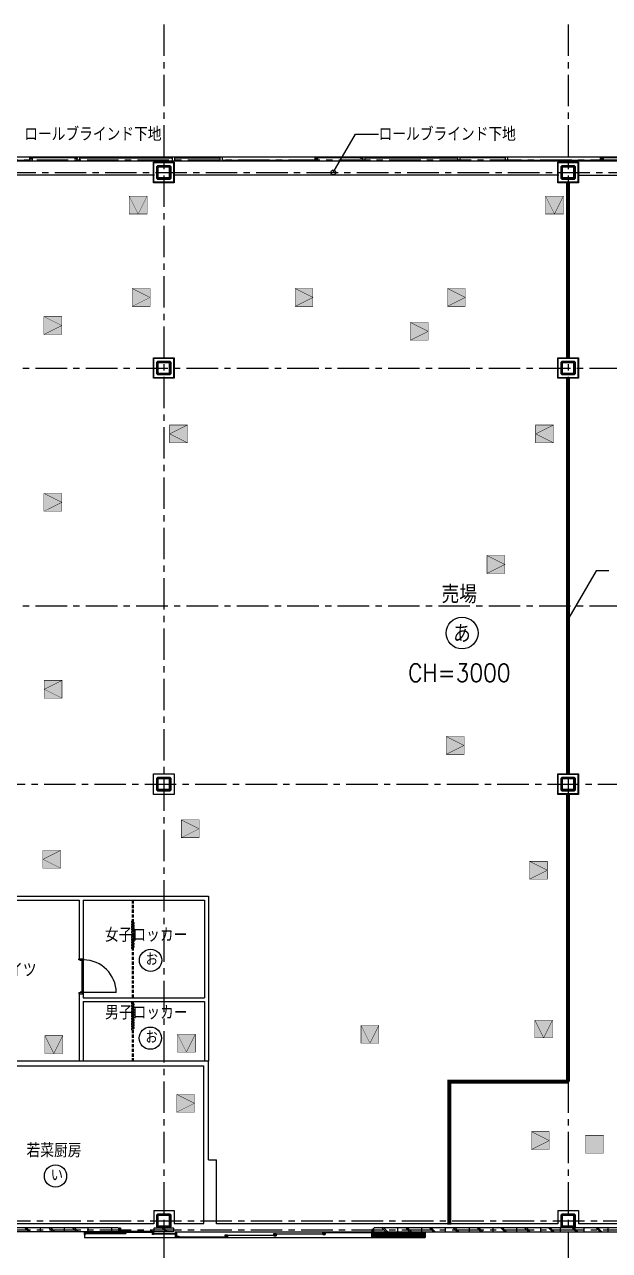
# Model space of a CAD drawing. Extents: x -119186 to 81195, y 1810 to 147180.
# Drawn here: x 28028 to 42782, y 20413 to 51351 of the extents above; entities that cross this region are included whole.
import ezdxf
from ezdxf.enums import TextEntityAlignment as Align

# ---------------------------------------------------------------- set-up
doc = ezdxf.new("R2010")
doc.units = 0
doc.header["$LTSCALE"] = 12.7
doc.header["$MEASUREMENT"] = 0
for name, pattern in [('CENTER', [2, 1.25, -0.25, 0.25, -0.25]), ('HIDDEN2', [0.1875, 0.125, -0.0625]), ('VW-01 短破線', [0.166624, 0.083312, -0.083312])]:
    doc.linetypes.add(name, pattern=pattern)
doc.layers.add('15面積表', color=10, linetype='CONTINUOUS', lineweight=5)
doc.layers.add('A_天井点検口-1', color=5, linetype='CONTINUOUS', true_color=0x0000ff)
doc.layers.add('A_天井点検口-2', color=1, linetype='CONTINUOUS', true_color=0xff0000)
for name, color, linetype in [('A_建築（下図）', 8, 'CONTINUOUS'), ('A_建築（什器）', 8, 'CONTINUOUS'), ('A_建築（建具）', 2, 'CONTINUOUS'), ('A_建築（新設・仕上げ）', 2, 'CONTINUOUS'), ('A_記述', 3, 'CONTINUOUS'), ('A_通り芯', 8, 'CENTER')]:
    doc.layers.add(name, color=color, linetype=linetype)
doc.styles.add('Standard-A', font='romans.shx', dxfattribs={"bigfont": 'extfont2.shx'})

msp = doc.modelspace()

# ---------------------------------------------------------------- hatches: boundary and pattern name
at = {"layer": 'A_天井点検口-1', "true_color": 0xffffff}
h = msp.add_hatch(color=7, dxfattribs=at)
h.dxf.hatch_style = 1
h.paths.add_polyline_path([(37757.1, 43833.2), (37757.1, 43383.2), (38207.1, 43383.2), (38207.1, 43833.2)])
h = msp.add_hatch(color=7, dxfattribs=at)
h.dxf.hatch_style = 1
h.paths.add_polyline_path([(39693.8, 37948.9), (39693.8, 37498.9), (40143.8, 37498.9), (40143.8, 37948.9)])
h = msp.add_hatch(color=7, dxfattribs=at)
h.dxf.hatch_style = 1
h.paths.add_polyline_path([(38664.5, 33384.2), (38664.5, 32934.2), (39114.5, 32934.2), (39114.5, 33384.2)])
h = msp.add_hatch(color=7, dxfattribs=at)
h.dxf.hatch_style = 1
h.paths.add_polyline_path([(31983.1, 31279.9), (31983.1, 30829.9), (32433.1, 30829.9), (32433.1, 31279.9)])
h = msp.add_hatch(color=7, dxfattribs=at)
h.dxf.hatch_style = 1
h.paths.add_polyline_path([(40765.9, 30233.1), (40765.9, 29783.1), (41215.9, 29783.1), (41215.9, 30233.1)])
h = msp.add_hatch(color=7, dxfattribs=at)
h.dxf.hatch_style = 1
h.paths.add_polyline_path([(31862.4, 24352.3), (31862.4, 23902.3), (32312.4, 23902.3), (32312.4, 24352.3)])
h = msp.add_hatch(color=7, dxfattribs=at)
h.dxf.hatch_style = 1
h.paths.add_polyline_path([(40814.3, 23410.6), (40814.3, 22960.6), (41264.3, 22960.6), (41264.3, 23410.6)])
at = {"layer": 'A_天井点検口-2', "true_color": 0xffffff}
h = msp.add_hatch(color=7, dxfattribs=at)
h.dxf.hatch_style = 1
h.paths.add_polyline_path([(31119.4, 47019.9), (30669.4, 47019.9), (30669.4, 46569.9), (31119.4, 46569.9)])
h = msp.add_hatch(color=7, dxfattribs=at)
h.dxf.hatch_style = 1
h.paths.add_polyline_path([(41620.1, 47019.9), (41170.1, 47019.9), (41170.1, 46569.9), (41620.1, 46569.9)])
h = msp.add_hatch(color=7, dxfattribs=at)
h.dxf.hatch_style = 1
h.paths.add_polyline_path([(30746.4, 44689), (30746.4, 44239), (31196.4, 44239), (31196.4, 44689)])
h = msp.add_hatch(color=7, dxfattribs=at)
h.dxf.hatch_style = 1
h.paths.add_polyline_path([(34853.5, 44689), (34853.5, 44239), (35303.5, 44239), (35303.5, 44689)])
h = msp.add_hatch(color=7, dxfattribs=at)
h.dxf.hatch_style = 1
h.paths.add_polyline_path([(38695.2, 44689), (38695.2, 44239), (39145.2, 44239), (39145.2, 44689)])
h = msp.add_hatch(color=7, dxfattribs=at)
h.dxf.hatch_style = 1
h.paths.add_polyline_path([(28517.5, 43979.1), (28517.5, 43529.1), (28967.5, 43529.1), (28967.5, 43979.1)])
h = msp.add_hatch(color=7, dxfattribs=at)
h.dxf.hatch_style = 1
h.paths.add_polyline_path([(32138.8, 40794.3), (32138.8, 41244.3), (31688.8, 41244.3), (31688.8, 40794.3)])
h = msp.add_hatch(color=7, dxfattribs=at)
h.dxf.hatch_style = 1
h.paths.add_polyline_path([(41371, 40794.3), (41371, 41244.3), (40921, 41244.3), (40921, 40794.3)])
h = msp.add_hatch(color=7, dxfattribs=at)
h.dxf.hatch_style = 1
h.paths.add_polyline_path([(28517.5, 39518.4), (28517.5, 39068.4), (28967.5, 39068.4), (28967.5, 39518.4)])
h = msp.add_hatch(color=7, dxfattribs=at)
h.dxf.hatch_style = 1
h.paths.add_polyline_path([(28974.2, 34350.3), (28974.2, 34800.3), (28524.2, 34800.3), (28524.2, 34350.3)])
h = msp.add_hatch(color=7, dxfattribs=at)
h.dxf.hatch_style = 1
h.paths.add_polyline_path([(28941.2, 30060), (28941.2, 30510), (28491.2, 30510), (28491.2, 30060)])
h = msp.add_hatch(color=7, dxfattribs=at)
h.dxf.hatch_style = 1
h.paths.add_polyline_path([(36966, 26092.1), (36516, 26092.1), (36516, 25642.1), (36966, 25642.1)])
h = msp.add_hatch(color=7, dxfattribs=at)
h.dxf.hatch_style = 1
h.paths.add_polyline_path([(41347.6, 26226.8), (40897.6, 26226.8), (40897.6, 25776.8), (41347.6, 25776.8)])
h = msp.add_hatch(color=7, dxfattribs=at)
h.dxf.hatch_style = 1
h.paths.add_polyline_path([(28992.7, 25834.3), (28542.7, 25834.3), (28542.7, 25384.3), (28992.7, 25384.3)])
h = msp.add_hatch(color=7, dxfattribs=at)
h.dxf.hatch_style = 1
h.paths.add_polyline_path([(32336, 25868.4), (31886, 25868.4), (31886, 25418.4), (32336, 25418.4)])
h = msp.add_hatch(color=7, dxfattribs=at)
h.dxf.hatch_style = 1
h.paths.add_polyline_path([(42629.5, 22869), (42629.5, 23319), (42179.5, 23319), (42179.5, 22869)])

# ---------------------------------------------------------------- linework, layer by layer
at = {"layer": '15面積表', "color": 170, "linetype": 'VW-01 短破線', "lineweight": 50, "ltscale": 200, "transparency": 33554687, "const_width": 100}
for points in [[(41739.6, 47357.6), (41739.6, 42934.6)], [(41739.6, 42422.6), (41739.6, 32434.6)], [(41739.1, 31922.6), (41739.1, 24674.1)], [(41739.6, 24674.1), (38739.6, 24674.1), (38739.6, 21067.6)]]:
    msp.add_lwpolyline(points, dxfattribs=at)
at = {"layer": 'A_天井点検口-1', "const_width": 10}
for points in [[(37757.1, 43383.2), (37757.1, 43833.2), (38207.1, 43833.2), (38207.1, 43383.2)], [(39693.8, 37498.9), (39693.8, 37948.9), (40143.8, 37948.9), (40143.8, 37498.9)], [(38664.5, 32934.2), (38664.5, 33384.2), (39114.5, 33384.2), (39114.5, 32934.2)], [(31983.1, 30829.9), (31983.1, 31279.9), (32433.1, 31279.9), (32433.1, 30829.9)], [(40765.9, 29783.1), (40765.9, 30233.1), (41215.9, 30233.1), (41215.9, 29783.1)], [(31862.4, 23902.3), (31862.4, 24352.3), (32312.4, 24352.3), (32312.4, 23902.3)], [(40814.3, 22960.6), (40814.3, 23410.6), (41264.3, 23410.6), (41264.3, 22960.6)]]:
    msp.add_lwpolyline(points, close=True, dxfattribs=at)
for points in [[(37757.1, 43383.2), (38207.1, 43608.2), (37757.1, 43833.2)], [(39693.8, 37498.9), (40143.8, 37723.9), (39693.8, 37948.9)], [(38664.5, 32934.2), (39114.5, 33159.2), (38664.5, 33384.2)], [(31983.1, 30829.9), (32433.1, 31054.9), (31983.1, 31279.9)], [(40765.9, 29783.1), (41215.9, 30008.1), (40765.9, 30233.1)], [(31862.4, 23902.3), (32312.4, 24127.3), (31862.4, 24352.3)], [(40814.3, 22960.6), (41264.3, 23185.6), (40814.3, 23410.6)]]:
    msp.add_lwpolyline(points, dxfattribs=at)
at = {"layer": 'A_天井点検口-2', "const_width": 10}
for points in [[(30669.4, 47019.9), (31119.4, 47019.9), (31119.4, 46569.9), (30669.4, 46569.9)], [(41170.1, 47019.9), (41620.1, 47019.9), (41620.1, 46569.9), (41170.1, 46569.9)], [(30746.4, 44239), (30746.4, 44689), (31196.4, 44689), (31196.4, 44239)], [(34853.5, 44239), (34853.5, 44689), (35303.5, 44689), (35303.5, 44239)], [(38695.2, 44239), (38695.2, 44689), (39145.2, 44689), (39145.2, 44239)], [(28517.5, 43529.1), (28517.5, 43979.1), (28967.5, 43979.1), (28967.5, 43529.1)], [(32138.8, 41244.3), (32138.8, 40794.3), (31688.8, 40794.3), (31688.8, 41244.3)], [(41371, 41244.3), (41371, 40794.3), (40921, 40794.3), (40921, 41244.3)], [(28517.5, 39068.4), (28517.5, 39518.4), (28967.5, 39518.4), (28967.5, 39068.4)], [(28974.2, 34800.3), (28974.2, 34350.3), (28524.2, 34350.3), (28524.2, 34800.3)], [(28941.2, 30510), (28941.2, 30060), (28491.2, 30060), (28491.2, 30510)], [(36516, 26092.1), (36966, 26092.1), (36966, 25642.1), (36516, 25642.1)], [(40897.6, 26226.8), (41347.6, 26226.8), (41347.6, 25776.8), (40897.6, 25776.8)], [(28542.7, 25834.3), (28992.7, 25834.3), (28992.7, 25384.3), (28542.7, 25384.3)], [(31886, 25868.4), (32336, 25868.4), (32336, 25418.4), (31886, 25418.4)], [(42629.5, 23319), (42629.5, 22869), (42179.5, 22869), (42179.5, 23319)]]:
    msp.add_lwpolyline(points, close=True, dxfattribs=at)
for points in [[(30669.4, 47019.9), (30894.4, 46569.9), (31119.4, 47019.9)], [(41170.1, 47019.9), (41395.1, 46569.9), (41620.1, 47019.9)], [(30746.4, 44239), (31196.4, 44464), (30746.4, 44689)], [(34853.5, 44239), (35303.5, 44464), (34853.5, 44689)], [(38695.2, 44239), (39145.2, 44464), (38695.2, 44689)], [(28517.5, 43529.1), (28967.5, 43754.1), (28517.5, 43979.1)], [(32138.8, 41244.3), (31688.8, 41019.3), (32138.8, 40794.3)], [(41371, 41244.3), (40921, 41019.3), (41371, 40794.3)], [(28517.5, 39068.4), (28967.5, 39293.4), (28517.5, 39518.4)], [(28974.2, 34800.3), (28524.2, 34575.3), (28974.2, 34350.3)], [(28941.2, 30510), (28491.2, 30285), (28941.2, 30060)], [(36516, 26092.1), (36741, 25642.1), (36966, 26092.1)], [(40897.6, 26226.8), (41122.6, 25776.8), (41347.6, 26226.8)], [(28542.7, 25834.3), (28767.7, 25384.3), (28992.7, 25834.3)], [(31886, 25868.4), (32111, 25418.4), (32336, 25868.4)]]:
    msp.add_lwpolyline(points, dxfattribs=at)
at = {"layer": 'A_建築（下図）', "color": 8, "linetype": 'Continuous'}
for p, q in [((59689.6, 48002.6), (11519.6, 48002.6)), ((28159.6, 47972.6), (28159.6, 48002.6)), ((28219.6, 48002.6), (28159.6, 48002.6)), ((28219.6, 47972.6), (28159.6, 47972.6)), ((28219.6, 47962.6), (28159.6, 47962.6)), ((28159.6, 47902.6), (28159.6, 47962.6)), ((28219.6, 47972.6), (28219.6, 48002.6)), ((28219.6, 47972.6), (28219.6, 48002.6)), ((28219.6, 48002.6), (28219.6, 47972.6)), ((29299.6, 47987.6), (28219.6, 47987.6)), ((28219.6, 47902.6), (28219.6, 47962.6)), ((28219.6, 47902.6), (28219.6, 47962.6)), ((28219.6, 47962.6), (28219.6, 47902.6)), ((29299.6, 47972.6), (29299.6, 48002.6)), ((29359.6, 48002.6), (29299.6, 48002.6)), ((29359.6, 47972.6), (29299.6, 47972.6)), ((29419.6, 48002.6), (29359.6, 48002.6)), ((29359.6, 47902.6), (29359.6, 48002.6)), ((29359.6, 47972.6), (29359.6, 48002.6)), ((29359.6, 47972.6), (29359.6, 48002.6)), ((29359.6, 48002.6), (29359.6, 47972.6)), ((29419.6, 47902.6), (29419.6, 48002.6)), ((29419.6, 47902.6), (29419.6, 48002.6)), ((29419.6, 47982.6), (31759.6, 47982.6)), ((31819.6, 48002.6), (31759.6, 48002.6)), ((31759.6, 47902.6), (31759.6, 48002.6)), ((31819.6, 47902.6), (31819.6, 48002.6)), ((31819.6, 47902.6), (31819.6, 48002.6)), ((31819.6, 47982.6), (32959.6, 47982.6)), ((33019.6, 48002.6), (32959.6, 48002.6)), ((32959.6, 47902.6), (32959.6, 48002.6)), ((33019.6, 47902.6), (33019.6, 48002.6)), ((33019.6, 47902.6), (33019.6, 48002.6)), ((35359.6, 47972.6), (35359.6, 48002.6)), ((35419.6, 48002.6), (35359.6, 48002.6)), ((35419.6, 47972.6), (35359.6, 47972.6)), ((35419.6, 47962.6), (35359.6, 47962.6)), ((35359.6, 47902.6), (35359.6, 47962.6)), ((35419.6, 47972.6), (35419.6, 48002.6)), ((35419.6, 47972.6), (35419.6, 48002.6)), ((35419.6, 48002.6), (35419.6, 47972.6)), ((36499.6, 47987.6), (35419.6, 47987.6)), ((35419.6, 47902.6), (35419.6, 47962.6)), ((35419.6, 47902.6), (35419.6, 47962.6)), ((35419.6, 47962.6), (35419.6, 47902.6)), ((36499.6, 47972.6), (36499.6, 48002.6)), ((36559.6, 48002.6), (36499.6, 48002.6)), ((36559.6, 47972.6), (36499.6, 47972.6)), ((36619.6, 48002.6), (36559.6, 48002.6)), ((36559.6, 47902.6), (36559.6, 48002.6)), ((36559.6, 47972.6), (36559.6, 48002.6)), ((36559.6, 47972.6), (36559.6, 48002.6)), ((36559.6, 48002.6), (36559.6, 47972.6)), ((36619.6, 47902.6), (36619.6, 48002.6)), ((36619.6, 47902.6), (36619.6, 48002.6)), ((36619.6, 47982.6), (38959.6, 47982.6)), ((39019.6, 48002.6), (38959.6, 48002.6)), ((38959.6, 47902.6), (38959.6, 48002.6)), ((39019.6, 47902.6), (39019.6, 48002.6)), ((39019.6, 47902.6), (39019.6, 48002.6)), ((40159.6, 47982.6), (39019.6, 47982.6)), ((40219.6, 48002.6), (40159.6, 48002.6)), ((40159.6, 47902.6), (40159.6, 48002.6)), ((40219.6, 47902.6), (40219.6, 48002.6)), ((40219.6, 47902.6), (40219.6, 48002.6)), ((42559.6, 47972.6), (42559.6, 48002.6)), ((42619.6, 48002.6), (42559.6, 48002.6)), ((42619.6, 47972.6), (42559.6, 47972.6)), ((42619.6, 47962.6), (42559.6, 47962.6)), ((42559.6, 47902.6), (42559.6, 47962.6)), ((42619.6, 47972.6), (42619.6, 48002.6)), ((42619.6, 47972.6), (42619.6, 48002.6)), ((42619.6, 48002.6), (42619.6, 47972.6)), ((43699.6, 47987.6), (42619.6, 47987.6)), ((42619.6, 47902.6), (42619.6, 47962.6)), ((42619.6, 47902.6), (42619.6, 47962.6)), ((42619.6, 47962.6), (42619.6, 47902.6)), ((59689.6, 47902.6), (24619.6, 47902.6)), ((28159.6, 47922.6), (25819.6, 47922.6)), ((28219.6, 47902.6), (28159.6, 47902.6)), ((29419.6, 47902.6), (29359.6, 47902.6)), ((31389.6, 47750.6), (31406.6, 47767.6)), ((31389.6, 47484.6), (31389.6, 47750.6)), ((31401.6, 47750.6), (31406.6, 47755.6)), ((31401.6, 47484.6), (31401.6, 47750.6)), ((31406.6, 47767.6), (31672.6, 47767.6)), ((31406.6, 47755.6), (31672.6, 47755.6)), ((31672.6, 47767.6), (31689.6, 47750.6)), ((31672.6, 47755.6), (31677.6, 47750.6)), ((31677.6, 47750.6), (31677.6, 47484.6)), ((31689.6, 47750.6), (31689.6, 47484.6)), ((31819.6, 47902.6), (31759.6, 47902.6)), ((33019.6, 47902.6), (32959.6, 47902.6)), ((35359.6, 47922.6), (33019.6, 47922.6)), ((35419.6, 47902.6), (35359.6, 47902.6)), ((36619.6, 47902.6), (36559.6, 47902.6)), ((39019.6, 47902.6), (38959.6, 47902.6)), ((40219.6, 47902.6), (40159.6, 47902.6)), ((42559.6, 47922.6), (40219.6, 47922.6)), ((41589.6, 47750.6), (41606.6, 47767.6)), ((41589.6, 47484.6), (41589.6, 47750.6)), ((41601.6, 47750.6), (41606.6, 47755.6)), ((41601.6, 47484.6), (41601.6, 47750.6)), ((41606.6, 47767.6), (41872.6, 47767.6)), ((41606.6, 47755.6), (41872.6, 47755.6)), ((41872.6, 47767.6), (41889.6, 47750.6)), ((41872.6, 47755.6), (41877.6, 47750.6)), ((41877.6, 47750.6), (41877.6, 47484.6)), ((41889.6, 47750.6), (41889.6, 47484.6)), ((42619.6, 47902.6), (42559.6, 47902.6)), ((31304.6, 47552.6), (24844.6, 47552.6)), ((31406.6, 47467.6), (31389.6, 47484.6)), ((31406.6, 47479.6), (31401.6, 47484.6)), ((31672.6, 47479.6), (31406.6, 47479.6)), ((31672.6, 47467.6), (31406.6, 47467.6)), ((31689.6, 47484.6), (31672.6, 47467.6)), ((31677.6, 47484.6), (31672.6, 47479.6)), ((31672.6, 47479.6), (31672.6, 47479.6)), ((31672.6, 47467.6), (31672.6, 47467.6)), ((41504.6, 47552.6), (31774.6, 47552.6)), ((41606.6, 47467.6), (41589.6, 47484.6)), ((41606.6, 47479.6), (41601.6, 47484.6)), ((41872.6, 47479.6), (41606.6, 47479.6)), ((41872.6, 47467.6), (41606.6, 47467.6)), ((41889.6, 47484.6), (41872.6, 47467.6)), ((41877.6, 47484.6), (41872.6, 47479.6)), ((41872.6, 47479.6), (41872.6, 47479.6)), ((41872.6, 47467.6), (41872.6, 47467.6)), ((41974.6, 47552.6), (49204.6, 47552.6)), ((30391.6, 20982.6), (22725.1, 20982.6)), ((30391.6, 20882.6), (22747.6, 20882.6)), ((30391.6, 20882.6), (25674.8, 20882.6)), ((28037.2, 20982.6), (28137.2, 20882.6)), ((28081.5, 20982.6), (28181.5, 20882.6)), ((28424.8, 20982.6), (28424.8, 20882.6)), ((28645.2, 20982.6), (28745.2, 20882.6)), ((28689.5, 20982.6), (28789.5, 20882.6)), ((29024.8, 20982.6), (29024.8, 20882.6)), ((29241.2, 20982.6), (29341.2, 20882.6)), ((29285.5, 20982.6), (29385.5, 20882.6)), ((29539.6, 20812.6), (29539.6, 20882.6)), ((29539.6, 20812.6), (29564.6, 20812.6)), ((29539.6, 20812.6), (29539.6, 20742.6)), ((29539.6, 20742.6), (31859.6, 20742.6)), ((29564.6, 20812.6), (29564.6, 20882.6)), ((29564.6, 20868.6), (30579.6, 20868.6)), ((29564.6, 20838.6), (30579.6, 20838.6)), ((29624.8, 20982.6), (29624.8, 20882.6)), ((30224.8, 20982.6), (30224.8, 20882.6)), ((30391.6, 20982.6), (30399.6, 20974.6)), ((30399.6, 20890.6), (30391.6, 20882.6)), ((30399.6, 20974.6), (30399.6, 20890.6)), ((30414.6, 20982.6), (30449.6, 20982.6)), ((30414.6, 20982.6), (30414.6, 20873.6)), ((30414.6, 20873.6), (30449.6, 20873.6)), ((30449.6, 20982.6), (30449.6, 20873.6)), ((30449.6, 20903.6), (31254.6, 20903.6)), ((30449.6, 20873.6), (31254.6, 20873.6)), ((30579.6, 20868.6), (30579.6, 20838.6)), ((31254.6, 20812.6), (31254.6, 20882.6)), ((31289.6, 20882.6), (31254.6, 20882.6)), ((31289.6, 20812.6), (31254.6, 20812.6)), ((31289.6, 20812.6), (31289.6, 20882.6)), ((31824.6, 20830.6), (31289.6, 20830.6)), ((31824.6, 20822.6), (31289.6, 20822.6)), ((31299.6, 20974.6), (31307.6, 20982.6)), ((31299.6, 20890.6), (31299.6, 20974.6)), ((31307.6, 20882.6), (31299.6, 20890.6)), ((31307.6, 20982.6), (31781.6, 20982.6)), ((31781.6, 20882.6), (31307.6, 20882.6)), ((31492.5, 20982.6), (31592.5, 20882.6)), ((31536.8, 20982.6), (31636.8, 20882.6)), ((31789.6, 20974.6), (31781.6, 20982.6)), ((31789.6, 20890.6), (31781.6, 20882.6)), ((31789.6, 20974.6), (31789.6, 20890.6)), ((31824.6, 20882.6), (31824.6, 20742.6)), ((31824.6, 20882.6), (31859.6, 20882.6)), ((31859.6, 20882.6), (36789.6, 20882.6)), ((31859.6, 20882.6), (31859.6, 20742.6)), ((31859.6, 20745.1), (31859.6, 20775.1)), ((31859.6, 20775.1), (31919.6, 20775.1)), ((31859.6, 20745.1), (31919.6, 20745.1)), ((31859.6, 20742.6), (38134.6, 20742.6)), ((31919.6, 20775.1), (31919.6, 20745.1)), ((31919.6, 20760.1), (33089.6, 20760.1)), ((33089.6, 20780.1), (33089.6, 20810.1)), ((33089.6, 20810.1), (33149.6, 20810.1)), ((33089.6, 20780.1), (33149.6, 20780.1)), ((33089.6, 20775.1), (33089.6, 20745.1)), ((33089.6, 20775.1), (33149.6, 20775.1)), ((33089.6, 20745.1), (33149.6, 20745.1)), ((33149.6, 20810.1), (33149.6, 20780.1)), ((33149.6, 20795.1), (34319.6, 20795.1)), ((33149.6, 20775.1), (33149.6, 20745.1)), ((34319.6, 20815.1), (34319.6, 20845.1)), ((34319.6, 20845.1), (34379.6, 20845.1)), ((34319.6, 20815.1), (34379.6, 20815.1)), ((34319.6, 20810.1), (34319.6, 20780.1)), ((34319.6, 20810.1), (34379.6, 20810.1)), ((34319.6, 20780.1), (34379.6, 20780.1)), ((34379.6, 20845.1), (34379.6, 20815.1)), ((34379.6, 20830.1), (35549.6, 20830.1)), ((34379.6, 20810.1), (34379.6, 20780.1)), ((35549.6, 20850.1), (35549.6, 20880.1)), ((35549.6, 20880.1), (35609.6, 20880.1)), ((35549.6, 20850.1), (35609.6, 20850.1)), ((35549.6, 20845.1), (35549.6, 20815.1)), ((35549.6, 20845.1), (35609.6, 20845.1)), ((35549.6, 20815.1), (35609.6, 20815.1)), ((35609.6, 20880.1), (35609.6, 20850.1)), ((35609.6, 20865.1), (36789.6, 20865.1)), ((35609.6, 20845.1), (35609.6, 20815.1)), ((36789.6, 20942.6), (36789.6, 20882.6)), ((36824.6, 20942.6), (36789.6, 20942.6)), ((36824.6, 20882.6), (36789.6, 20882.6)), ((36789.6, 20850.1), (36789.6, 20880.1)), ((36789.6, 20880.1), (36849.6, 20880.1)), ((36789.6, 20850.1), (36849.6, 20850.1)), ((36824.6, 20942.6), (36824.6, 20882.6)), ((36839.6, 20974.6), (36847.6, 20982.6)), ((36839.6, 20890.6), (36839.6, 20974.6)), ((36839.6, 20890.6), (36847.6, 20882.6)), ((59739.6, 20982.6), (36847.6, 20982.6)), ((36847.6, 20882.6), (59739.6, 20882.6)), ((36849.6, 20880.1), (36849.6, 20850.1)), ((37044.4, 20982.6), (37144.4, 20882.6)), ((37088.7, 20982.6), (37188.7, 20882.6)), ((37439.6, 20982.6), (37439.6, 20882.6)), ((37641.9, 20982.6), (37741.9, 20882.6)), ((37686.2, 20982.6), (37786.2, 20882.6)), ((38039.6, 20982.6), (38039.6, 20882.6)), ((38104.6, 20882.6), (38104.6, 20742.6)), ((38104.6, 20742.6), (38134.6, 20742.6)), ((38134.6, 20882.6), (38134.6, 20742.6)), ((38241.9, 20982.6), (38341.9, 20882.6)), ((38286.2, 20982.6), (38386.2, 20882.6)), ((38639.6, 20982.6), (38639.6, 20882.6)), ((38841.9, 20982.6), (38941.9, 20882.6)), ((38886.2, 20982.6), (38986.2, 20882.6)), ((39239.6, 20982.6), (39239.6, 20882.6)), ((39441.9, 20982.6), (39541.9, 20882.6)), ((39486.2, 20982.6), (39586.2, 20882.6)), ((39839.6, 20982.6), (39839.6, 20882.6)), ((40041.9, 20982.6), (40141.9, 20882.6)), ((40086.2, 20982.6), (40186.2, 20882.6)), ((40439.6, 20982.6), (40439.6, 20882.6)), ((40641.9, 20982.6), (40741.9, 20882.6)), ((40686.2, 20982.6), (40786.2, 20882.6)), ((41039.6, 20982.6), (41039.6, 20882.6)), ((41241.9, 20982.6), (41341.9, 20882.6)), ((41286.2, 20982.6), (41386.2, 20882.6)), ((41539.6, 20982.6), (41539.6, 20882.6)), ((41841.9, 20982.6), (41941.9, 20882.6)), ((41886.2, 20982.6), (41986.2, 20882.6)), ((42139.6, 20982.6), (42139.6, 20882.6)), ((42446.3, 20982.1), (42546.3, 20882.1)), ((42490.7, 20982.1), (42590.7, 20882.1)), ((42739.6, 20982.6), (42739.6, 20882.6))]:
    msp.add_line(p, q, dxfattribs=at)
at = {"layer": 'A_建築（下図）', "color": 8}
for p, q in [((31364.6, 47767.6), (31389.6, 47792.6)), ((31364.6, 47467.6), (31364.6, 47767.6)), ((31389.6, 47792.6), (31689.6, 47792.6)), ((31389.6, 47792.6), (31389.6, 47792.6)), ((31689.6, 47792.6), (31714.6, 47767.6)), ((31714.6, 47767.6), (31714.6, 47467.6)), ((41564.6, 47767.6), (41589.6, 47792.6)), ((41564.6, 47467.6), (41564.6, 47767.6)), ((41589.6, 47792.6), (41889.6, 47792.6)), ((41589.6, 47792.6), (41589.6, 47792.6)), ((41889.6, 47792.6), (41914.6, 47767.6)), ((41914.6, 47767.6), (41914.6, 47467.6)), ((31389.6, 47442.6), (31364.6, 47467.6)), ((31689.6, 47442.6), (31389.6, 47442.6)), ((31714.6, 47467.6), (31689.6, 47442.6)), ((41589.6, 47442.6), (41564.6, 47467.6)), ((41889.6, 47442.6), (41589.6, 47442.6)), ((41914.6, 47467.6), (41889.6, 47442.6)), ((36789.6, 20815.1), (36789.6, 20845.1)), ((36789.6, 20845.1), (38089.6, 20845.1)), ((36789.6, 20815.1), (38089.6, 20815.1)), ((36789.6, 20780.1), (36789.6, 20810.1)), ((36789.6, 20810.1), (38089.6, 20810.1)), ((36789.6, 20780.1), (38089.6, 20780.1)), ((36789.6, 20745.1), (36789.6, 20775.1)), ((36789.6, 20775.1), (38089.6, 20775.1)), ((36789.6, 20745.1), (38089.6, 20745.1)), ((36849.6, 20880.1), (38089.6, 20880.1)), ((36849.6, 20850.1), (38089.6, 20850.1)), ((38089.6, 20850.1), (38089.6, 20880.1)), ((38089.6, 20815.1), (38089.6, 20845.1)), ((38089.6, 20780.1), (38089.6, 20810.1)), ((38089.6, 20745.1), (38089.6, 20775.1))]:
    msp.add_line(p, q, dxfattribs=at)
at = {"layer": 'A_建築（下図）', "color": 8, "flags": 128}
for points in [[(31389.6, 42857.6), (31689.6, 42857.6), (31714.6, 42832.6), (31714.6, 42532.6), (31689.6, 42507.6), (31389.6, 42507.6), (31364.6, 42532.6), (31364.6, 42832.6), (31389.6, 42857.6)], [(41589.6, 42857.6), (41889.6, 42857.6), (41914.6, 42832.6), (41914.6, 42532.6), (41889.6, 42507.6), (41589.6, 42507.6), (41564.6, 42532.6), (41564.6, 42832.6), (41589.6, 42857.6)], [(31389.6, 32357.6), (31689.6, 32357.6), (31714.6, 32332.6), (31714.6, 32032.6), (31689.6, 32007.6), (31389.6, 32007.6), (31364.6, 32032.6), (31364.6, 32332.6), (31389.6, 32357.6)], [(41589.6, 32357.6), (41889.6, 32357.6), (41914.6, 32332.6), (41914.6, 32032.6), (41889.6, 32007.6), (41589.6, 32007.6), (41564.6, 32032.6), (41564.6, 32332.6), (41589.6, 32357.6)], [(31389.6, 21337.6), (31689.6, 21337.6), (31714.6, 21312.6), (31714.6, 21012.6), (31689.6, 20987.6), (31389.6, 20987.6), (31364.6, 21012.6), (31364.6, 21312.6), (31389.6, 21337.6)], [(41589.6, 21337.6), (41889.6, 21337.6), (41914.6, 21312.6), (41914.6, 21012.6), (41889.6, 20987.6), (41589.6, 20987.6), (41564.6, 21012.6), (41564.6, 21312.6), (41589.6, 21337.6)]]:
    msp.add_lwpolyline(points, close=True, dxfattribs=at)
at = {"layer": 'A_建築（下図）', "color": 8, "linetype": 'Continuous', "flags": 128}
for points in [[(31672.6, 42532.6), (31406.6, 42532.6), (31389.6, 42549.6), (31389.6, 42815.6), (31406.6, 42832.6), (31672.6, 42832.6), (31689.6, 42815.6), (31689.6, 42549.6), (31672.6, 42532.6)], [(31672.6, 42544.6), (31406.6, 42544.6), (31401.6, 42549.6), (31401.6, 42815.6), (31406.6, 42820.6), (31672.6, 42820.6), (31677.6, 42815.6), (31677.6, 42549.6), (31672.6, 42544.6)], [(41872.6, 42532.6), (41606.6, 42532.6), (41589.6, 42549.6), (41589.6, 42815.6), (41606.6, 42832.6), (41872.6, 42832.6), (41889.6, 42815.6), (41889.6, 42549.6), (41872.6, 42532.6)], [(41872.6, 42544.6), (41606.6, 42544.6), (41601.6, 42549.6), (41601.6, 42815.6), (41606.6, 42820.6), (41872.6, 42820.6), (41877.6, 42815.6), (41877.6, 42549.6), (41872.6, 42544.6)], [(31672.6, 32032.6), (31406.6, 32032.6), (31389.6, 32049.6), (31389.6, 32315.6), (31406.6, 32332.6), (31672.6, 32332.6), (31689.6, 32315.6), (31689.6, 32049.6), (31672.6, 32032.6)], [(31672.6, 32044.6), (31406.6, 32044.6), (31401.6, 32049.6), (31401.6, 32315.6), (31406.6, 32320.6), (31672.6, 32320.6), (31677.6, 32315.6), (31677.6, 32049.6), (31672.6, 32044.6)], [(41872.6, 32032.6), (41606.6, 32032.6), (41589.6, 32049.6), (41589.6, 32315.6), (41606.6, 32332.6), (41872.6, 32332.6), (41889.6, 32315.6), (41889.6, 32049.6), (41872.6, 32032.6)], [(41872.6, 32044.6), (41606.6, 32044.6), (41601.6, 32049.6), (41601.6, 32315.6), (41606.6, 32320.6), (41872.6, 32320.6), (41877.6, 32315.6), (41877.6, 32049.6), (41872.6, 32044.6)], [(31672.6, 21012.6), (31406.6, 21012.6), (31389.6, 21029.6), (31389.6, 21295.6), (31406.6, 21312.6), (31672.6, 21312.6), (31689.6, 21295.6), (31689.6, 21029.6), (31672.6, 21012.6)], [(31672.6, 21024.6), (31406.6, 21024.6), (31401.6, 21029.6), (31401.6, 21295.6), (31406.6, 21300.6), (31672.6, 21300.6), (31677.6, 21295.6), (31677.6, 21029.6), (31672.6, 21024.6)], [(41872.6, 21012.6), (41606.6, 21012.6), (41589.6, 21029.6), (41589.6, 21295.6), (41606.6, 21312.6), (41872.6, 21312.6), (41889.6, 21295.6), (41889.6, 21029.6), (41872.6, 21012.6)], [(41872.6, 21024.6), (41606.6, 21024.6), (41601.6, 21029.6), (41601.6, 21295.6), (41606.6, 21300.6), (41872.6, 21300.6), (41877.6, 21295.6), (41877.6, 21029.6), (41872.6, 21024.6)]]:
    msp.add_lwpolyline(points, close=True, dxfattribs=at)
at = {"layer": 'A_建築（什器）', "linetype": 'HIDDEN2', "ltscale": 50}
for p, q in [((30744.6, 29252.6), (30744.6, 26792.6)), ((30769.6, 29252.6), (30769.6, 26792.6)), ((30744.6, 26692.6), (30744.6, 25195.1)), ((30769.6, 26692.6), (30769.6, 25195.1))]:
    msp.add_line(p, q, dxfattribs=at)
at = {"layer": 'A_建築（什器）'}
for p, q in [((30754.8, 28687.7), (30766.6, 28693.1)), ((30766.6, 28655), (30754.8, 28660.4)), ((30766.6, 28655), (30754.8, 28660.4)), ((30754.8, 28622.4), (30766.6, 28627.8)), ((30754.8, 28622.4), (30766.6, 28627.8)), ((30766.6, 28589.7), (30754.8, 28595.1)), ((30754.8, 28557.1), (30766.6, 28562.5)), ((30766.6, 28524.4), (30754.8, 28529.8)), ((30766.6, 28524.4), (30754.8, 28529.8)), ((30754.8, 28491.8), (30766.6, 28497.2)), ((30754.8, 28491.8), (30766.6, 28497.2)), ((30766.6, 28459.1), (30754.8, 28464.5)), ((30754.8, 28426.4), (30766.6, 28431.9)), ((30766.6, 28393.8), (30754.8, 28399.2)), ((30754.8, 28361.1), (30766.6, 28366.5)), ((30766.6, 28328.5), (30754.8, 28333.9)), ((30754.8, 28295.8), (30766.6, 28301.2)), ((30766.6, 28263.2), (30754.8, 28268.6)), ((30754.8, 28230.5), (30766.6, 28235.9)), ((30766.6, 28197.8), (30754.8, 28203.3)), ((30754.8, 28165.2), (30766.6, 28170.6)), ((30766.6, 28132.5), (30754.8, 28138)), ((30766.6, 28132.5), (30754.8, 28138)), ((30754.8, 28099.9), (30766.6, 28105.3)), ((30766.6, 28067.2), (30754.8, 28072.6)), ((30754.8, 28034.6), (30766.6, 28040)), ((30754.8, 26631.9), (30766.6, 26637.4)), ((30766.6, 26599.3), (30754.8, 26604.7)), ((30766.6, 26599.3), (30754.8, 26604.7)), ((30754.8, 26566.6), (30766.6, 26572)), ((30754.8, 26566.6), (30766.6, 26572)), ((30766.6, 26534), (30754.8, 26539.4)), ((30754.8, 26501.3), (30766.6, 26506.7)), ((30766.6, 26468.7), (30754.8, 26474.1)), ((30766.6, 26468.7), (30754.8, 26474.1)), ((30754.8, 26436), (30766.6, 26441.4)), ((30754.8, 26436), (30766.6, 26441.4)), ((30766.6, 26403.3), (30754.8, 26408.8)), ((30754.8, 26370.7), (30766.6, 26376.1)), ((30766.6, 26338), (30754.8, 26343.5)), ((30754.8, 26305.4), (30766.6, 26310.8)), ((30766.6, 26272.7), (30754.8, 26278.1)), ((30754.8, 26240.1), (30766.6, 26245.5)), ((30766.6, 26207.4), (30754.8, 26212.8)), ((30754.8, 26174.8), (30766.6, 26180.2)), ((30766.6, 26142.1), (30754.8, 26147.5)), ((30754.8, 26109.4), (30766.6, 26114.9)), ((30766.6, 26076.8), (30754.8, 26082.2)), ((30766.6, 26076.8), (30754.8, 26082.2)), ((30754.8, 26044.1), (30766.6, 26049.5)), ((30766.6, 26011.5), (30754.8, 26016.9)), ((30754.8, 25978.8), (30766.6, 25984.2))]:
    msp.add_line(p, q, dxfattribs=at)
at = {"layer": 'A_建築（什器）', "color": 2}
for p in [(32672.1, 22703.9), (32867.1, 21082.6)]:
    msp.add_line(p, (32867.1, 22703.9), dxfattribs=at)
at = {"layer": 'A_建築（什器）'}
for centre, start, end in [((30746.1, 28706.7), 65.34521, 179.9952), ((30746.1, 28706.7), 65.34521, 179.9952), ((30746.1, 28706.7), 179.99583, 294.63877), ((30746.1, 28706.7), 179.99583, 294.63877), ((30746.1, 28706.7), 179.99583, 294.63877), ((30746.1, 28641.4), 65.34521, 179.9952), ((30746.1, 28641.4), 65.34521, 179.9952), ((30746.1, 28641.4), 179.99583, 294.63877), ((30746.1, 28641.4), 179.99583, 294.63877), ((30746.1, 28641.4), 179.99583, 294.63877), ((30746.1, 28576.1), 65.34521, 179.9952), ((30746.1, 28576.1), 179.99583, 294.63877), ((30746.1, 28510.8), 65.34521, 179.9952), ((30746.1, 28510.8), 65.34521, 179.9952), ((30746.1, 28510.8), 179.99583, 294.63877), ((30746.1, 28510.8), 179.99583, 294.63877), ((30746.1, 28510.8), 179.99583, 294.63877), ((30746.1, 28445.5), 65.34521, 179.9952), ((30775.3, 28674.1), 359.99583, 114.63877), ((30775.3, 28674.1), 245.32968, 359.98772), ((30775.4, 28608.8), 359.99583, 114.63877), ((30775.4, 28608.7), 245.34503, 0.00416), ((30775.4, 28543.4), 359.99583, 114.63877), ((30775.4, 28543.4), 245.32968, 359.98772), ((30775.3, 28478.1), 359.99583, 114.63877), ((30775.4, 28478.1), 359.99583, 114.63877), ((30775.4, 28478.1), 245.34503, 0.00416), ((30746.1, 28445.5), 179.99583, 294.63877), ((30746.1, 28380.2), 65.34521, 179.9952), ((30746.1, 28380.2), 179.99583, 294.63877), ((30746.1, 28380.2), 179.99583, 294.63877), ((30746.1, 28314.9), 65.34521, 179.9952), ((30746.1, 28314.9), 179.99583, 294.63877), ((30746.1, 28314.9), 179.99583, 294.63877), ((30746.1, 28249.5), 65.34521, 179.9952), ((30746.1, 28249.5), 179.99583, 294.63877), ((30746.1, 28249.5), 179.99583, 294.63877), ((30746.1, 28184.2), 65.34521, 179.9952), ((30746.1, 28184.2), 179.99583, 294.63877), ((30746.1, 28184.2), 179.99583, 294.63877), ((30775.3, 28412.8), 359.99583, 114.63877), ((30775.3, 28412.8), 245.32968, 359.98772), ((30775.3, 28347.5), 359.99583, 114.63877), ((30775.3, 28347.5), 245.32968, 359.98772), ((30775.3, 28282.2), 359.99583, 114.63877), ((30775.3, 28282.2), 245.32968, 359.98772), ((30775.3, 28216.9), 359.99583, 114.63877), ((30775.3, 28216.9), 245.32968, 359.98772), ((30775.3, 28151.6), 359.99583, 114.63877), ((30746.1, 28118.9), 65.34521, 179.9952), ((30746.1, 28118.9), 65.34521, 179.9952), ((30746.1, 28118.9), 179.99583, 294.63877), ((30746.1, 28118.9), 179.99583, 294.63877), ((30746.1, 28118.9), 179.99583, 294.63877), ((30746.1, 28053.6), 65.34521, 179.9952), ((30746.1, 28053.6), 179.99583, 294.63877), ((30746.1, 28053.6), 179.99583, 294.63877), ((30775.3, 28151.6), 245.32968, 359.98772), ((30775.3, 28151.6), 245.32968, 359.98772), ((30775.3, 28086.3), 359.99583, 114.63877), ((30775.3, 28086.3), 245.32968, 359.98772), ((30746.1, 26651), 65.34521, 179.9952), ((30746.1, 26651), 65.34521, 179.9952), ((30746.1, 26651), 179.99583, 294.63877), ((30746.1, 26651), 179.99583, 294.63877), ((30746.1, 26651), 179.99583, 294.63877), ((30775.3, 26618.3), 359.99583, 114.63877), ((30775.3, 26618.3), 245.32968, 359.98772), ((30746.1, 26585.7), 65.34521, 179.9952), ((30746.1, 26585.7), 65.34521, 179.9952), ((30746.1, 26585.7), 179.99583, 294.63877), ((30746.1, 26585.7), 179.99583, 294.63877), ((30746.1, 26585.7), 179.99583, 294.63877), ((30746.1, 26520.4), 65.34521, 179.9952), ((30746.1, 26520.4), 179.99583, 294.63877), ((30746.1, 26455), 65.34521, 179.9952), ((30746.1, 26455), 65.34521, 179.9952), ((30746.1, 26455), 179.99583, 294.63877), ((30746.1, 26455), 179.99583, 294.63877), ((30746.1, 26455), 179.99583, 294.63877), ((30746.1, 26389.7), 65.34521, 179.9952), ((30746.1, 26389.7), 179.99583, 294.63877), ((30746.1, 26324.4), 65.34521, 179.9952), ((30746.1, 26324.4), 179.99583, 294.63877), ((30746.1, 26324.4), 179.99583, 294.63877), ((30775.4, 26553), 359.99583, 114.63877), ((30775.4, 26553), 245.34503, 0.00416), ((30775.4, 26487.7), 359.99583, 114.63877), ((30775.4, 26487.7), 245.32968, 359.98772), ((30775.3, 26422.4), 359.99583, 114.63877), ((30775.4, 26422.4), 359.99583, 114.63877), ((30775.4, 26422.4), 245.34503, 0.00416), ((30775.3, 26357.1), 359.99583, 114.63877), ((30775.3, 26357.1), 245.32968, 359.98772), ((30775.3, 26291.8), 359.99583, 114.63877), ((30746.1, 26259.1), 65.34521, 179.9952), ((30746.1, 26259.1), 179.99583, 294.63877), ((30746.1, 26259.1), 179.99583, 294.63877), ((30746.1, 26193.8), 65.34521, 179.9952), ((30746.1, 26193.8), 179.99583, 294.63877), ((30746.1, 26193.8), 179.99583, 294.63877), ((30746.1, 26128.5), 65.34521, 179.9952), ((30746.1, 26128.5), 179.99583, 294.63877), ((30746.1, 26128.5), 179.99583, 294.63877), ((30746.1, 26063.2), 65.34521, 179.9952), ((30746.1, 26063.2), 65.34521, 179.9952), ((30746.1, 26063.2), 179.99583, 294.63877), ((30746.1, 26063.2), 179.99583, 294.63877), ((30746.1, 26063.2), 179.99583, 294.63877), ((30746.1, 25997.9), 65.34521, 179.9952), ((30746.1, 25997.9), 179.99583, 294.63877), ((30746.1, 25997.9), 179.99583, 294.63877), ((30775.3, 26291.8), 245.32968, 359.98772), ((30775.3, 26226.4), 359.99583, 114.63877), ((30775.3, 26226.4), 245.32968, 359.98772), ((30775.3, 26161.1), 359.99583, 114.63877), ((30775.3, 26161.1), 245.32968, 359.98772), ((30775.3, 26095.8), 359.99583, 114.63877), ((30775.3, 26095.8), 245.32968, 359.98772), ((30775.3, 26095.8), 245.32968, 359.98772), ((30775.3, 26030.5), 359.99583, 114.63877), ((30775.3, 26030.5), 245.32968, 359.98772)]:
    msp.add_arc(centre, 20.9, start, end, dxfattribs=at)
at = {"layer": 'A_建築（建具）'}
msp.add_line((30340.6, 26920.6), (29516.6, 26920.6), dxfattribs=at)
for points in [[(29519.6, 27772.6), (29519.6, 27747.6), (29473.6, 27747.6), (29473.6, 27732.6), (29433.6, 27732.6), (29433.6, 27747.6), (29399.6, 27747.6), (29399.6, 27772.6), (29519.6, 27772.6)], [(29519.6, 26892.6), (29519.6, 26917.6), (29473.6, 26917.6), (29473.6, 26932.6), (29433.6, 26932.6), (29433.6, 26917.6), (29399.6, 26917.6), (29399.6, 26892.6), (29519.6, 26892.6)]]:
    msp.add_lwpolyline(points, dxfattribs=at)
msp.add_lwpolyline([(29516.6, 26920.6), (29516.6, 27744.6), (29476.6, 27744.6), (29476.6, 26920.6)], close=True, dxfattribs=at)
msp.add_arc((29516.6, 26920.6), 824, 0, 90, dxfattribs=at)
at = {"layer": 'A_建築（新設・仕上げ）'}
for p, q in [((23792.1, 29352.6), (32672.1, 29352.6)), ((25389.6, 29252.6), (29408.3, 29252.6)), ((29408.3, 29252.6), (29408.3, 27772.6)), ((29510.8, 29252.6), (32569.6, 29252.6)), ((29510.8, 29252.6), (29510.8, 27772.6)), ((32569.6, 29252.6), (32569.6, 26792.6)), ((32672.1, 29352.6), (32672.1, 25195.1)), ((29408.3, 26892.6), (29408.3, 25195.1)), ((29510.8, 26892.6), (29510.8, 26792.6)), ((29510.8, 26792.6), (32569.6, 26792.6)), ((29510.8, 26692.6), (32569.6, 26692.6)), ((29510.8, 26692.6), (29510.8, 25195.1)), ((32569.6, 26692.6), (32569.6, 25195.1)), ((25389.6, 25195.1), (32672.1, 25195.1)), ((25497.7, 25070.1), (32547.1, 25070.1)), ((32547.1, 21095.1), (32547.1, 25070.1)), ((32672.1, 22703.9), (32672.1, 25195.1)), ((31287.1, 21422.6), (31799.6, 21422.6)), ((31287.1, 21422.6), (31287.1, 21082.6)), ((31799.6, 21422.6), (31799.6, 21095.1)), ((41479.6, 21422.6), (41999.6, 21422.6)), ((41479.6, 21422.6), (41479.6, 21082.6)), ((41999.6, 21422.6), (41999.6, 21082.6)), ((31287.1, 21082.6), (23922.1, 21082.6)), ((31799.6, 21095.1), (32547.1, 21095.1)), ((41479.6, 21082.6), (32867.1, 21082.6)), ((49179.6, 21082.6), (41999.6, 21082.6))]:
    msp.add_line(p, q, dxfattribs=at)
at = {"layer": 'A_建築（新設・仕上げ）', "color": 2}
for points in [[(31279.6, 47877.6), (31799.6, 47877.6), (31799.6, 47357.6), (31279.6, 47357.6)], [(31292.1, 47865.1), (31787.1, 47865.1), (31787.1, 47370.1), (31292.1, 47370.1)], [(41479.6, 47877.6), (41999.6, 47877.6), (41999.6, 47357.6), (41479.6, 47357.6)], [(41492.1, 47865.1), (41987.1, 47865.1), (41987.1, 47370.1), (41492.1, 47370.1)], [(31279.6, 42942.6), (31799.6, 42942.6), (31799.6, 42422.6), (31279.6, 42422.6)], [(31292.1, 42930.1), (31787.1, 42930.1), (31787.1, 42435.1), (31292.1, 42435.1)], [(41479.6, 42942.6), (41999.6, 42942.6), (41999.6, 42422.6), (41479.6, 42422.6)], [(41492.1, 42930.1), (41987.1, 42930.1), (41987.1, 42435.1), (41492.1, 42435.1)], [(31279.6, 32442.6), (31799.6, 32442.6), (31799.6, 31922.6), (31279.6, 31922.6)], [(41479.6, 32442.6), (41999.6, 32442.6), (41999.6, 31922.6), (41479.6, 31922.6)], [(41492.1, 32430.1), (41987.1, 32430.1), (41987.1, 31935.1), (41492.1, 31935.1)]]:
    msp.add_lwpolyline(points, close=True, dxfattribs=at)
at = {"layer": 'A_記述'}
for p, q in [((35817, 47617.6), (36373.6, 48581.8)), ((36373.6, 48581.8), (36957, 48581.8))]:
    msp.add_line(p, q, dxfattribs=at)
at = {"layer": 'A_記述', "color": 3}
for p, q in [((42444.6, 37568.3), (41758.1, 36379.2)), ((42765.8, 37568.3), (42444.6, 37568.3))]:
    msp.add_line(p, q, dxfattribs=at)
at = {"layer": 'A_記述'}
for centre, radius in [((35817, 47617.6), 62.6), ((39065.6, 35994.4), 401.8), ((31207.9, 27736.2), 281.3), ((31201.4, 25771.2), 281.3), ((28809.8, 22291.2), 281.3)]:
    msp.add_circle(centre, radius, dxfattribs=at)
at = {"layer": 'A_通り芯', "color": 8, "ltscale": 50}
for p, q in [((31539.6, 51351), (31539.6, 17645.9)), ((41739.6, 51351), (41739.6, 17645.9)), ((9287.1, 47932.6), (62859.1, 47932.6)), ((11012.1, 47617.6), (62859.1, 47617.6)), ((9256.3, 42682.6), (62859.1, 42682.6)), ((9256.3, 36682.6), (62859.1, 36682.6)), ((9473, 32182.6), (62859.1, 32182.6)), ((8337, 21162.6), (62859.1, 21162.6)), ((8337, 20932.6), (62859.1, 20932.6))]:
    msp.add_line(p, q, dxfattribs=at)

# ---------------------------------------------------------------- texts
at = {"layer": 'A_記述', "style": 'Standard-A', "width": 0.9}
for s, height, p in [('ロールブラインド下地', 350, (28019.6, 48759.4)), ('ロールブラインド下地', 350, (36957, 48759.4)), ('売場', 450, (38547.8, 37195.7)), ('あ', 450, (38838.9, 36201.2)), ('CH=3000 ', 450, (37703.8, 35215.7)), ('女子ロッカー', 350, (30055.3, 28551.8)), ('お', 315, (31084.1, 27918.3)), ('アソシエイツ', 350, (26252.9, 27664.9)), ('男子ロッカー', 350, (30061.6, 26591.8)), ('お', 315, (31077.6, 25953.3)), ('若菜厨房', 350, (28079.3, 23112.4)), ('い', 315, (28686.1, 22473.3))]:
    msp.add_text(s, height=height, dxfattribs=at).set_placement(p, align=Align.TOP_LEFT)

doc.saveas('drawing.dxf')
